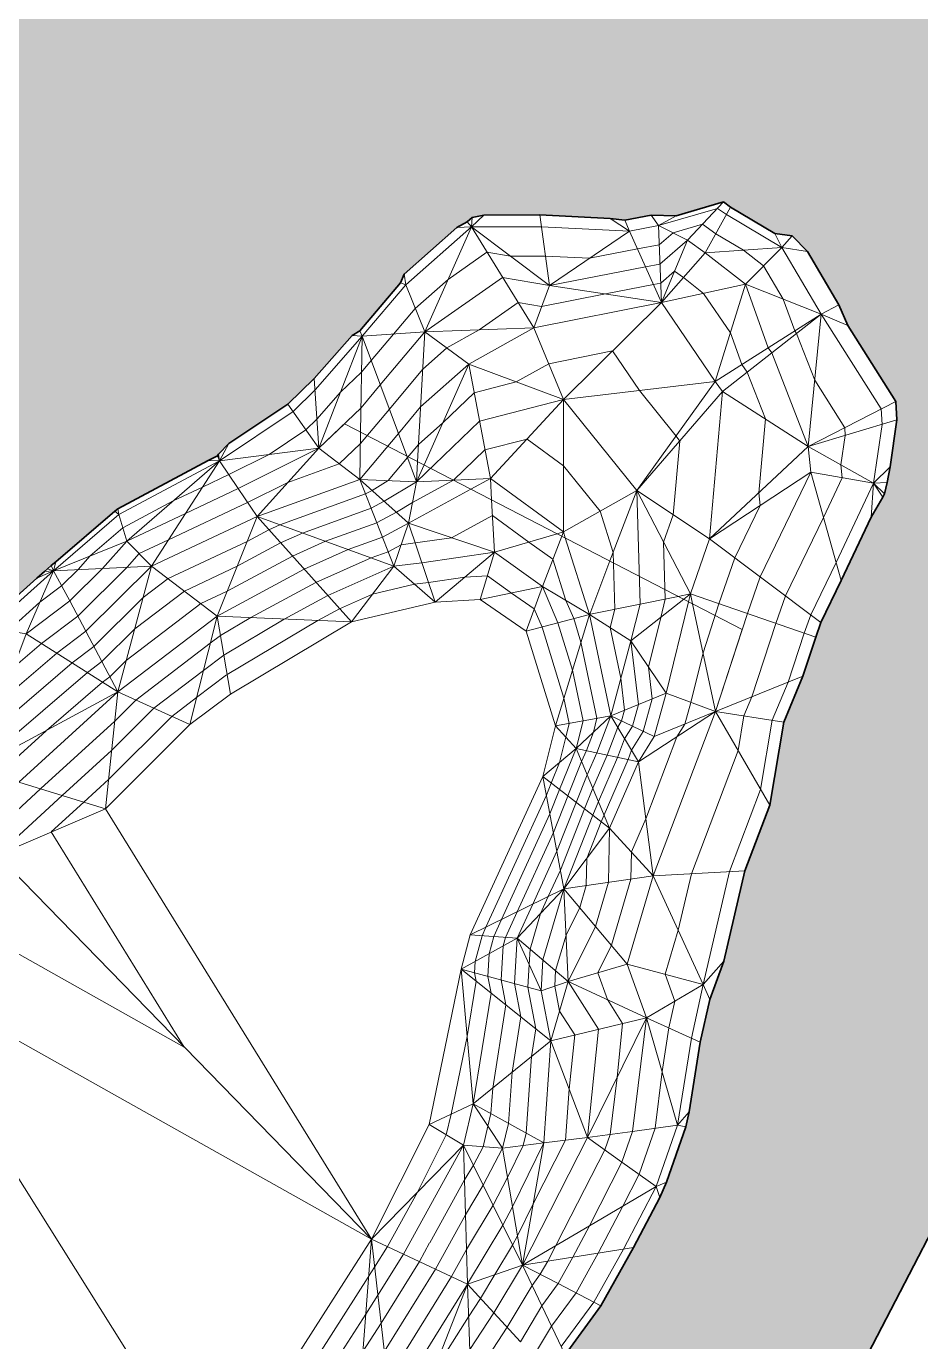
# Model space of a CAD drawing. Header units: millimetres. Extents: x -340184 to 563611, y -309449 to 515683.
# Drawn here: x 195682 to 254531, y 200652 to 287239 of the extents above; entities that cross this region are included whole.
import ezdxf

# ---------------------------------------------------------------- set-up
doc = ezdxf.new("R2010")
doc.units = ezdxf.units.MM
for name, color, linetype, lineweight in [('A-FLOR', 192, 'Continuous', 9), ('C-TOPO', 7, 'Continuous', 9), ('C-TOPO-FOLD', 70, 'Continuous', 9), ('C-TOPO-MAJR', 7, 'Continuous', 35), ('C-TOPO-MINR', 7, 'Continuous', 9), ('C-TOPO-PATT', 8, 'Continuous', 9)]:
    doc.layers.add(name, color=color, linetype=linetype, lineweight=lineweight)

msp = doc.modelspace()

# ---------------------------------------------------------------- hatches: boundary and pattern name
at = {"layer": 'C-TOPO-PATT'}
h = msp.add_hatch(dxfattribs=at)
h.set_pattern_fill('FP_1', color=256, style=0, pattern_type=2)
h.set_pattern_definition([(0, (0, 0), (19050, 19050), [19050, -19050]), (0, (0, 7144), (19050, 19050), [19050, -19050]), (0, (0, 14288), (19050, 19050), [19050, -19050]), (90, (2381, 16669), (-19050, 19050), [19050, -19050]), (90, (9525, 16669), (-19050, 19050), [19050, -19050]), (90, (16669, 16669), (-19050, 19050), [19050, -19050])])
h.paths.add_polyline_path([(-320595, -309449), (-313353, -309449), (-312652, -307152), (-313321, -305814)])
h.paths.add_polyline_path([(-104914, -309449), (-38456, -309449), (-38330, -308602), (-43495, -307485), (-43955, -306061), (-46681, -304784), (-47468, -303096), (-49677, -299688), (-49392, -298645), (-48776, -295630), (-48339, -295389), (-46927, -294995), (-45415, -294450), (-44623, -294331), (-40160, -293800), (-40099, -293743), (-40021, -293724), (-39869, -293764), (-39280, -293651), (-36955, -293701), (-36203, -293498), (-32849, -292426), (-31899, -292214), (-31569, -292102), (-26261, -290449), (-22907, -289114), (-20231, -287917), (-17053, -287017), (-14725, -286087), (-14116, -285937), (-13356, -286181), (-12983, -290743), (-12729, -291007), (-12135, -291461), (-10672, -293925), (-10144, -294494), (-1450, -300444), (-229, -300711), (432, -300951), (1016, -301120), (7996, -303837), (8631, -305193), (9069, -305488), (9665, -305609), (13662, -308355), (14565, -308476), (16302, -309449), (79260, -309449), (80215, -309063), (80622, -309449), (117126, -309449), (119591, -308645), (121200, -309449), (367344, -309449), (391034, -276685), (422276, -249282), (428020, -246457), (431610, -243898), (440487, -229317), (441911, -220785), (441838, -209610), (433280, -168224), (434543, -160563), (436815, -106083), (450578, -67039), (468478, -40108), (480928, -11506), (492756, -3090), (521755, 23790), (528523, 24273), (546288, 55474), (558698, 71403), (559264, 72615), (561191, 78110), (563411, 88063), (563611, 89984), (563575, 117322), (540439, 145632), (503834, 129816), (490907, 132256), (447469, 124752), (414326, 116277), (302732, 91745), (297598, 86312), (259796, 69494), (228961, 88697), (198908, 116294), (222850, 145390), (238311, 155143), (239295, 156835), (246925, 191863), (279806, 255375), (285238, 286976), (292977, 304280), (283351, 316130), (262944, 329049), (234012, 358357), (228396, 403860), (235100, 409042), (238542, 415037), (251366, 441399), (252300, 463716), (251375, 477886), (249719, 484079), (247746, 490012), (239514, 505932), (237904, 508382), (234800, 511847), (231167, 513125), (222481, 514714), (207681, 515683), (122289, 481083), (105687, 466766), (101662, 460935), (75805, 408127), (70204, 378673), (58805, 340789), (31446, 318651), (17909, 299376), (7247, 272826), (10847, 166469), (-769, 131954), (-88114, 83844), (-119641, 108699), (-120649, 141233), (-121286, 144035), (-126955, 154493), (-160165, 198349), (-170633, 238049), (-170857, 257585), (-178048, 276004), (-189851, 278646), (-196113, 278702), (-212304, 268694), (-212871, 268250), (-257662, 208343), (-263778, 192806), (-265420, 187452), (-273672, 149305), (-300062, 129962), (-328175, 113386), (-329184, 111916), (-340184, 92695), (-328056, 66075), (-327706, 65661), (-303516, 58583), (-279750, 48824), (-244706, 47211), (-233820, 38061), (-201595, 14130), (-200839, -24576), (-205130, -33064), (-205553, -34265), (-205627, -44529), (-203639, -53197), (-199094, -58879), (-164480, -90562), (-141662, -85981), (-99846, -84670), (-94863, -101839), (-78259, -139255), (-72783, -160340), (-69423, -164803), (-73009, -206334), (-259156, -279740), (-258814, -281616), (-258876, -281959), (-257887, -285352), (-256939, -290523), (-256692, -291591), (-256865, -292497), (-256736, -293854), (-255339, -303650), (-254430, -306477), (-253709, -309449), (-110927, -309449)])
h.paths.add_polyline_path([(-14349, -302143), (-13841, -302049), (-13674, -302090), (-4198, -301079), (-12224, -295595), (-13473, -295855), (-13786, -295809), (-13992, -295803), (-17443, -296172), (-17598, -296277), (-21133, -297817)])
h.paths.add_polyline_path([(39056, -302040), (38859, -301618), (36999, -300950), (36711, -301120), (36892, -300771), (38752, -301439), (39154, -301182), (39120, -301379), (40660, -301141), (40538, -301366), (39154, -301581)])
h.paths.add_polyline_path([(343176, -300671), (335474, -300370), (332127, -300365), (327481, -300194), (324239, -300246), (322291, -300438), (320088, -300162), (315417, -300385), (306530, -300620), (305655, -300587), (298804, -299917), (297887, -299704), (297505, -299668), (292580, -299299), (288583, -299105), (280826, -298976), (264298, -298309), (264026, -298113), (262558, -297430), (261054, -297729), (260029, -297859), (256520, -297902), (254530, -297815), (250439, -297917), (241298, -297498), (240756, -297522), (238396, -297324), (232882, -297922), (227985, -297088), (226996, -296806), (220850, -296603), (209134, -300015), (205225, -300088), (202011, -299714), (190090, -295272), (181743, -294909), (179132, -295225), (178496, -295224), (177661, -295353), (176530, -295165), (166758, -294267), (158005, -293836), (157472, -294494), (156683, -294499), (156011, -293753), (146101, -293438), (134206, -292858), (130435, -292798), (124812, -292569), (120435, -293081), (119953, -292911), (116989, -292157), (113243, -292053), (100676, -291340), (94617, -291059), (90865, -291462), (89841, -291227), (85355, -290526), (77734, -290095), (75414, -290026), (71899, -289786), (64170, -289002), (62017, -288822), (61230, -288693), (53040, -286400), (47014, -285856), (45832, -286038), (44355, -286144), (43715, -285413), (40831, -282663), (37799, -282590), (36939, -282494), (36758, -281803), (36838, -281597), (36657, -279120), (36683, -278887), (36954, -278640), (38520, -277870), (39261, -277660), (39982, -277281), (41008, -276608), (42422, -274946), (42529, -274553), (42541, -270124), (42400, -269239), (41549, -265974), (41062, -263295), (40191, -260901), (39912, -259698), (38224, -254954), (36709, -252490), (32599, -246205), (31691, -244874), (29648, -241918), (28974, -241481), (24951, -239924), (21228, -239364), (20878, -239151), (20357, -239003), (17667, -238040), (16915, -237662), (15697, -236280), (15328, -235806), (14352, -234829), (11175, -231116), (7415, -228001), (7097, -227813), (4467, -225877), (3577, -225081), (3010, -224313), (1569, -223235), (-709, -220537), (-1026, -220082), (-1306, -219812), (-2558, -218210), (-3505, -217943), (-6504, -216296), (-7541, -215784), (-8701, -214743), (-10175, -211841), (-13474, -209032), (-15567, -206129), (-15741, -205808), (-17824, -201875), (-17962, -201137), (-18710, -197391), (-18694, -197288), (-19045, -196661), (-21506, -193460), (-21966, -193288), (-22850, -192603), (-24440, -192347), (-25981, -191842), (-26852, -191947), (-26985, -191747), (-27454, -191324), (-30096, -190086), (-32058, -187957), (-32583, -186688), (-35026, -184185), (-35479, -183623), (-35817, -182791), (-37611, -179298), (-38036, -178317), (-39042, -177364), (-41569, -175272), (-42692, -173374), (-43018, -172709), (-44073, -170135), (-46788, -165272), (-47445, -163885), (-49964, -156428), (-49186, -153503), (-49240, -152716), (-48364, -150132), (-48264, -145215), (-48096, -144117), (-48270, -138699), (-48344, -138322), (-48640, -132191), (-49328, -129442), (-50226, -124462), (-50542, -123622), (-53158, -119494), (-53563, -118768), (-55321, -116043), (-56891, -113348), (-58185, -110389), (-58880, -109259), (-60023, -107607), (-60141, -107125), (-59822, -102054), (-59841, -101609), (-59916, -101260), (-60622, -94812), (-60930, -93498), (-61928, -87882), (-64164, -85096), (-64671, -84243), (-68445, -80897), (-68667, -80583), (-69197, -79996), (-69439, -78072), (-69392, -77866), (-68227, -75453), (-68982, -73457), (-69194, -71630), (-70288, -65769), (-70451, -62348), (-70757, -59581), (-70829, -57652), (-71159, -56719), (-73027, -51822), (-75479, -48161), (-76001, -47130), (-77336, -44884), (-79897, -40806), (-81678, -39152), (-83065, -37758), (-84536, -37014), (-86191, -35743), (-88018, -33615), (-88510, -33216), (-89125, -32676), (-93431, -28799), (-94542, -28352), (-98552, -26461), (-99354, -26580), (-102650, -26257), (-103704, -26510), (-104855, -26966), (-105319, -27622), (-107588, -29730), (-108569, -31179), (-109688, -32964), (-113768, -38452), (-114851, -40072), (-117720, -42974), (-120417, -45942), (-122362, -47326), (-125872, -49586), (-128042, -50920), (-128990, -51382), (-129675, -51797), (-131438, -52233), (-135786, -55104), (-137359, -55538), (-138099, -56381), (-138632, -57058), (-140816, -58428), (-142413, -59411), (-143862, -60410), (-145432, -61579), (-146101, -61940), (-149194, -63360), (-150921, -63723), (-154874, -64201), (-155262, -64383), (-155923, -64400), (-156766, -63855), (-157771, -63408), (-160097, -61149), (-160655, -60977), (-163600, -59050), (-165139, -58887), (-167687, -57653), (-168321, -56673), (-173359, -52361), (-174020, -50646), (-175759, -46784), (-176401, -44951), (-177644, -41813), (-178940, -38923), (-178619, -37269), (-177848, -35962), (-178068, -33334), (-177054, -32303), (-176879, -31820), (-176801, -31208), (-177096, -29866), (-177210, -29598), (-177269, -29324), (-177170, -25834), (-177084, -25319), (-175275, -19944), (-175025, -19480), (-173657, -17230), (-171796, -14560), (-170694, -12037), (-169517, -9160), (-168265, -6694), (-163747, 2478), (-162453, 4817), (-160190, 8622), (-158867, 10419), (-157762, 12463), (-156778, 15616), (-157545, 19809), (-158308, 21070), (-160529, 24962), (-161913, 26652), (-164115, 28149), (-165057, 29116), (-168041, 31584), (-171428, 33297), (-171877, 33664), (-174768, 35879), (-176615, 37241), (-178843, 38617), (-182461, 41264), (-185157, 42795), (-187956, 44712), (-193123, 47127), (-194710, 47923), (-196472, 48583), (-197023, 48694), (-201428, 49151), (-203142, 49946), (-209231, 51744), (-214485, 53866), (-215188, 54310), (-218955, 58470), (-219500, 58851), (-222005, 60396), (-227231, 66242), (-228658, 67355), (-229953, 67885), (-234234, 71913), (-235307, 72360), (-237561, 73702), (-238999, 74306), (-240039, 75032), (-241982, 75927), (-243179, 76103), (-245429, 76763), (-246767, 76832), (-250500, 77428), (-252988, 77501), (-255849, 77275), (-260567, 77578), (-263443, 76987), (-267156, 75824), (-268423, 75602), (-275992, 74481), (-276904, 74269), (-279464, 74632), (-280214, 74431), (-284171, 73410), (-285688, 73342), (-288528, 73547), (-291219, 74721), (-291978, 74999), (-292996, 75735), (-294749, 76290), (-297786, 77362), (-301810, 77846), (-302605, 78215), (-304030, 80816), (-304320, 81247), (-305859, 82776), (-306338, 83094), (-309103, 86064), (-309329, 86140), (-310407, 86709), (-311012, 87863), (-310775, 88721), (-312832, 95577), (-312952, 96844), (-311386, 99999), (-310050, 103215), (-309859, 103455), (-308929, 104083), (-308371, 104683), (-305208, 107996), (-301666, 111602), (-299813, 113123), (-294853, 116958), (-293970, 117242), (-291491, 117224), (-288411, 120951), (-287636, 121454), (-286851, 122527), (-285620, 123310), (-285352, 123557), (-284600, 123939), (-281488, 124665), (-280371, 125117), (-278396, 126072), (-277748, 126282), (-277170, 126240), (-273944, 127030), (-272623, 127181), (-270789, 127148), (-270490, 127256), (-267071, 127713), (-264619, 128689), (-264152, 128923), (-263564, 129454), (-261763, 129661), (-258869, 130669), (-257906, 130888), (-257105, 131176), (-253882, 132598), (-253342, 133123), (-251425, 134124), (-249955, 135384), (-247734, 138157), (-247348, 138876), (-246863, 139606), (-244736, 143325), (-244444, 144163), (-243522, 149266), (-243191, 149645), (-242969, 149785), (-241873, 151896), (-241246, 153702), (-241158, 154073), (-241033, 154202), (-240855, 155822), (-240867, 156129), (-240947, 157205), (-241080, 157746), (-241545, 158379), (-242169, 159345), (-243333, 160127), (-244329, 161360), (-244826, 161781), (-246569, 165464), (-247308, 167119), (-249313, 170516), (-250117, 171547), (-251120, 173081), (-251935, 173847), (-254793, 178686), (-255209, 179595), (-255439, 179938), (-255526, 182316), (-256941, 184921), (-257025, 185875), (-257224, 187327), (-257411, 187815), (-257380, 188044), (-257123, 188490), (-256899, 188691), (-252620, 193468), (-251896, 193768), (-250780, 194405), (-247119, 196293), (-244865, 198219), (-242985, 199982), (-238693, 205204), (-237579, 206638), (-236943, 208314), (-236323, 210462), (-232605, 217535), (-232463, 217895), (-232273, 218183), (-232407, 221939), (-232289, 222803), (-231914, 223463), (-230392, 224630), (-228810, 226904), (-229505, 228747), (-229448, 229117), (-228679, 230538), (-228183, 231114), (-225067, 232890), (-225678, 236056), (-225657, 236448), (-225515, 236726), (-225313, 236927), (-222366, 237232), (-221847, 237594), (-220898, 237979), (-216614, 238525), (-213218, 241711), (-212639, 242544), (-209939, 244568), (-209578, 245327), (-209369, 245615), (-207374, 246660), (-198203, 247890), (-197759, 248094), (-195959, 247472), (-195759, 246628), (-194712, 245100), (-194699, 243841), (-194303, 241524), (-194171, 240500), (-193974, 236084), (-193715, 235274), (-194107, 230451), (-193939, 228878), (-190369, 222648), (-190171, 222407), (-187982, 217932), (-187241, 215900), (-185227, 213010), (-184385, 211513), (-183898, 210319), (-183619, 207411), (-183259, 206212), (-182986, 204455), (-183079, 201830), (-183215, 199187), (-182890, 195963), (-183089, 194212), (-183049, 193626), (-183320, 191815), (-183809, 188947), (-184108, 186655), (-184222, 182755), (-184555, 180585), (-184225, 179827), (-183851, 176173), (-183680, 173407), (-183601, 173053), (-183287, 166855), (-183179, 165610), (-182992, 160857), (-181775, 157755), (-179459, 152428), (-178178, 151199), (-174878, 148116), (-170387, 144421), (-169500, 143577), (-167357, 141210), (-166332, 140675), (-165011, 140048), (-162680, 138361), (-157226, 136081), (-153973, 134313), (-150423, 132815), (-143411, 128396), (-143059, 127991), (-140201, 125465), (-139513, 122452), (-138956, 121724), (-138740, 121097), (-138076, 116517), (-138084, 115878), (-138228, 114396), (-139079, 112996), (-139085, 107848), (-139300, 104708), (-138794, 99285), (-138687, 98883), (-137725, 96480), (-133223, 91753), (-130865, 90237), (-130543, 89916), (-130250, 89707), (-125872, 86996), (-122866, 84749), (-121761, 83658), (-120001, 81465), (-119284, 80101), (-119049, 79184), (-116651, 76380), (-114667, 73867), (-113514, 72731), (-112349, 71263), (-109116, 69314), (-105812, 67958), (-105385, 67868), (-101158, 66755), (-100147, 66623), (-97428, 66667), (-95801, 66918), (-94198, 66574), (-88440, 66885), (-87181, 67206), (-86174, 67181), (-85583, 67677), (-84496, 67905), (-83290, 68424), (-79705, 69188), (-77682, 70646), (-76742, 71183), (-75252, 71886), (-71741, 73077), (-69907, 73222), (-68979, 73955), (-67817, 74647), (-66042, 75110), (-60988, 75823), (-58778, 75525), (-56161, 75339), (-54602, 75445), (-52852, 75445), (-50106, 74923), (-49567, 73451), (-47982, 70894), (-45758, 67503), (-44581, 66072), (-44625, 65560), (-42388, 60430), (-42384, 60331), (-42246, 60186), (-40996, 57771), (-37932, 54834), (-37316, 54501), (-34577, 53693), (-32125, 52645), (-31090, 52077), (-28360, 50298), (-26381, 48016), (-24761, 45955), (-23688, 44075), (-22122, 42010), (-20495, 40818), (-20478, 40610), (-18771, 37815), (-18028, 37078), (-13461, 31239), (-13037, 31026), (-12738, 30394), (-12232, 29884), (-8815, 27288), (-6707, 23211), (-5956, 22121), (-4967, 21400), (-1159, 19959), (153, 17737), (666, 17450), (2295, 15706), (6076, 16262), (7308, 16293), (8929, 15398), (13663, 13265), (15266, 12812), (22029, 6989), (22943, 6517), (23165, 5757), (23249, 4842), (24498, 855), (24568, -210), (24678, -1119), (24012, -1772), (23886, -2032), (23083, -4687), (23378, -5051), (23331, -5653), (23802, -7031), (24709, -9040), (25381, -11167), (25634, -12194), (27900, -14260), (28472, -14943), (29566, -16253), (33052, -18364), (33742, -18896), (35709, -20340), (36502, -21016), (37660, -24227), (37900, -26227), (37670, -30573), (37713, -30867), (37137, -33417), (37892, -36915), (38006, -38291), (38387, -39562), (38447, -41851), (38789, -44318), (38904, -44766), (39350, -47613), (39577, -48798), (40685, -50316), (40976, -50879), (41823, -53794), (41887, -55269), (42529, -55997), (43769, -57651), (44439, -59372), (44654, -59760), (44933, -60467), (46869, -66382), (47917, -69821), (51274, -78086), (52432, -82269), (52579, -83264), (55058, -90291), (56198, -94497), (57698, -96352), (58641, -97311), (59781, -98934), (63262, -105039), (64104, -105982), (64987, -107217), (65311, -107326), (68051, -109090), (68646, -108794), (71313, -108837), (75882, -107382), (76213, -107332), (76809, -106902), (79291, -104294), (79442, -103997), (79418, -101895), (78959, -99764), (78736, -96904), (77885, -93289), (77194, -91048), (76372, -88061), (76163, -86574), (74914, -84010), (73571, -78814), (73072, -77391), (73003, -74747), (72794, -73909), (71624, -70958), (71369, -70551), (71183, -70101), (70170, -64510), (69613, -63551), (68860, -60399), (67477, -57001), (65910, -51149), (65806, -49172), (65506, -47788), (65320, -47346), (64978, -45644), (63303, -37832), (62786, -33240), (62488, -31777), (61482, -26967), (61685, -24034), (62380, -20162), (62348, -20028), (62193, -18963), (60941, -16161), (60563, -15676), (60119, -13135), (57654, -7651), (56174, -3645), (55954, -3199), (53735, 2837), (52758, 6252), (50286, 8252), (49563, 14719), (49087, 15106), (48584, 15233), (48363, 15356), (48698, 18186), (48791, 19826), (49474, 20851), (52387, 24071), (54546, 29071), (53170, 32101), (48432, 37208), (48193, 38779), (47205, 40376), (47223, 41082), (47306, 41694), (47043, 48679), (46972, 49244), (47015, 49950), (46243, 53939), (44242, 56399), (44034, 57379), (43699, 61130), (41818, 69109), (39536, 75379), (38317, 78042), (38286, 78832), (38103, 81071), (37745, 82828), (37728, 83173), (37474, 83727), (36435, 85823), (36083, 86841), (35413, 87780), (35052, 88588), (33987, 90616), (33707, 90916), (33274, 91488), (31961, 93593), (30381, 94893), (30225, 95392), (31306, 99194), (32277, 101969), (31676, 103295), (31679, 103386), (30064, 107234), (29554, 107868), (29548, 108166), (30184, 110840), (30599, 111748), (31153, 113541), (31048, 114831), (31252, 117752), (32019, 121148), (32515, 123019), (32488, 125163), (33571, 129661), (33699, 130283), (33663, 130626), (34922, 135287), (34873, 136787), (35032, 138689), (35027, 140416), (33446, 145416), (33375, 145807), (33502, 146553), (34395, 149917), (34414, 153475), (34525, 155057), (35423, 163368), (35430, 166293), (35847, 170881), (35964, 173201), (36266, 177120), (39873, 187816), (40286, 192142), (39948, 194236), (39435, 197891), (38444, 201320), (37864, 203921), (35681, 209871), (35238, 212162), (34884, 214372), (34649, 218776), (34669, 222246), (33715, 225790), (33694, 226423), (33406, 230234), (33810, 235547), (33842, 238309), (32661, 244597), (32582, 245218), (32411, 249962), (31890, 254211), (32118, 256874), (32055, 262629), (31892, 266276), (31488, 268582), (31241, 269542), (31383, 270075), (32080, 273593), (30941, 275471), (30176, 277834), (28106, 282567), (27372, 283928), (27339, 284331), (27412, 284951), (28850, 288425), (30007, 289365), (31789, 290721), (33766, 291458), (38888, 295600), (41565, 296369), (49027, 301729), (50609, 302749), (51265, 303289), (54902, 305893), (59744, 310232), (65452, 314093), (67019, 315762), (74800, 321650), (76991, 323428), (78664, 324478), (79906, 326051), (81015, 328485), (83897, 331450), (85566, 334393), (87089, 336498), (90090, 339792), (91322, 340802), (92930, 345053), (94626, 347185), (94877, 349456), (95067, 349961), (95811, 353056), (95992, 354651), (95983, 355183), (96980, 356180), (97745, 359074), (98283, 362696), (98247, 364717), (98806, 368513), (100065, 372669), (100392, 373929), (102587, 377729), (102883, 378159), (103442, 378772), (105615, 380520), (107569, 381591), (110972, 384529), (113516, 386528), (114419, 387544), (116531, 391199), (117944, 392848), (117984, 392986), (122021, 396554), (123104, 397570), (123768, 398055), (128188, 402012), (131362, 404202), (132251, 405812), (132876, 408156), (136184, 413805), (136710, 415850), (137020, 416297), (138842, 418251), (144223, 425191), (144943, 427602), (146069, 429663), (146996, 432516), (147945, 434701), (148282, 435726), (149355, 437651), (149205, 441741), (149301, 442153), (149856, 443999), (150141, 444578), (153760, 450719), (155707, 453337), (157156, 454012), (157931, 454798), (158703, 455173), (161380, 457143), (164452, 459068), (165410, 460177), (169080, 464204), (170487, 466829), (171223, 470537), (171631, 471396), (172635, 473391), (174072, 474315), (173859, 475899), (174239, 476352), (174626, 476588), (176111, 477635), (178587, 477309), (179259, 477471), (179905, 477150), (182434, 473952), (186515, 472733), (189476, 476757), (190372, 476959), (191297, 477521), (192022, 478358), (194838, 482763), (195515, 483580), (198030, 485899), (198263, 486179), (204490, 492312), (205611, 492721), (206338, 493239), (209760, 493223), (211517, 493555), (217296, 492463), (219951, 489879), (220676, 489436), (222002, 487140), (227110, 473317), (227285, 472036), (227299, 470350), (227652, 467769), (229695, 462001), (229850, 460577), (228642, 457829), (223925, 447863), (223794, 447282), (223471, 442586), (222882, 440890), (220676, 435910), (220232, 434816), (219202, 432954), (218868, 431555), (216905, 425378), (216662, 421533), (214520, 416756), (214448, 415591), (213288, 409039), (212706, 407163), (212509, 406787), (207838, 394739), (207435, 393868), (204491, 386869), (202121, 383453), (202015, 383021), (201898, 382069), (198455, 373174), (197952, 368930), (197523, 368258), (197505, 367702), (195825, 363052), (195289, 362131), (192897, 358435), (192629, 358247), (192509, 358040), (189777, 353661), (189669, 352840), (189349, 350756), (184628, 344043), (183529, 340304), (182040, 337644), (181448, 335686), (181035, 330353), (180625, 328869), (178700, 324079), (177423, 321880), (176839, 319574), (174094, 315015), (170821, 309322), (169993, 307516), (168827, 305719), (167221, 303710), (164755, 300502), (163041, 297231), (162459, 295869), (158441, 291767), (158231, 290551), (157524, 288796), (158383, 284086), (159499, 281234), (159594, 280677), (159701, 279727), (159533, 276404), (160494, 275519), (161237, 272369), (161407, 271365), (161524, 270338), (162156, 265737), (162485, 264866), (163214, 261240), (163229, 258811), (163874, 256580), (163860, 254156), (168070, 249502), (168649, 248716), (169187, 248274), (173937, 245325), (175281, 244609), (177180, 243867), (181894, 243114), (182501, 243055), (185188, 243489), (187967, 244519), (188325, 244700), (189347, 245349), (193013, 247899), (197624, 251994), (201698, 255474), (208337, 259064), (209014, 259775), (212890, 262369), (214630, 264065), (217113, 266892), (217633, 267188), (220302, 270342), (220544, 270931), (224003, 273987), (224685, 274360), (225019, 274643), (225786, 274809), (229477, 274823), (234108, 274591), (235073, 274479), (236786, 274802), (238445, 274764), (241555, 275674), (242020, 275343), (244940, 273610), (246074, 273452), (247074, 272407), (249145, 268903), (249734, 267542), (252897, 262548), (252964, 261324), (252333, 257203), (252144, 256454), (252041, 256242), (251266, 254934), (247957, 247998), (247252, 245896), (246781, 244451), (245516, 241443), (244595, 235970), (242959, 231648), (241573, 225702), (240656, 223188), (239983, 220066), (239302, 215783), (239070, 214800), (237813, 211162), (237367, 210142), (235639, 206846), (233495, 203020), (231132, 199792), (230284, 198374), (225678, 191361), (221346, 182219), (220161, 177814), (219081, 172125), (218620, 170742), (217856, 169904), (217251, 169379), (212888, 165326), (211969, 164761), (206134, 162167), (202341, 160392), (201222, 159784), (197145, 156963), (192771, 153247), (188614, 149363), (186461, 145665), (186041, 144351), (183028, 137502), (182239, 133221), (181933, 131826), (183255, 128419), (183695, 127182), (183655, 126883), (185916, 122341), (185884, 121944), (186524, 118483), (186907, 116746), (187703, 115247), (187967, 114671), (189394, 111970), (190167, 109066), (191126, 104601), (191201, 103196), (191281, 102635), (191683, 100201), (191580, 96709), (191571, 94869), (191109, 88331), (191125, 85771), (190618, 83257), (190245, 79955), (189402, 70327), (189329, 68315), (189291, 64048), (188879, 60438), (188986, 59811), (189435, 52171), (189477, 51740), (189821, 50925), (191669, 45708), (192229, 44905), (192981, 43985), (194032, 42239), (194492, 40724), (196607, 32487), (201650, 24999), (204584, 21478), (206833, 19619), (212107, 14528), (212808, 14179), (214885, 11985), (217856, 8473), (218650, 7309), (219072, 6351), (221091, 1361), (223372, -5074), (224098, -6488), (225167, -9189), (227927, -19000), (228226, -19630), (234565, -28605), (236739, -31904), (241564, -39083), (242368, -40552), (251020, -51618), (259777, -56717), (261067, -56990), (266669, -58598), (271087, -54102), (272536, -53614), (276322, -47581), (277125, -45776), (277855, -44817), (282665, -37127), (284548, -31435), (285117, -29202), (285778, -27143), (288811, -16166), (290425, -11062), (294449, -155), (295255, 2485), (296707, 4634), (301113, 11675), (302372, 14225), (303556, 16526), (309542, 19379), (311688, 26845), (312121, 27775), (311646, 34413), (313395, 40991), (312025, 45867), (312288, 48027), (311951, 50610), (311932, 56065), (312754, 59590), (313196, 60737), (312648, 64062), (313219, 66357), (313940, 70123), (313916, 71490), (314276, 72145), (316960, 78001), (317775, 79807), (318485, 81133), (318976, 81916), (319198, 82184), (321946, 86048), (322367, 86418), (324608, 85627), (325414, 85697), (327971, 84978), (328624, 85027), (335534, 84120), (336258, 84222), (337414, 84266), (339180, 84230), (342949, 84884), (348784, 84995), (350624, 85190), (358051, 88352), (358617, 88254), (359370, 88289), (359910, 88247), (367354, 87227), (368596, 87299), (372338, 88155), (375178, 88590), (376167, 88629), (379278, 88556), (380158, 88456), (385509, 87707), (386488, 87153), (391171, 86343), (392028, 86254), (395727, 84928), (396646, 85180), (397094, 85231), (400803, 87893), (410939, 90047), (412781, 90168), (419183, 90231), (424794, 88828), (425880, 88765), (428111, 88367), (429497, 87794), (432083, 84984), (435062, 84777), (445473, 75106), (452139, 78783), (459778, 78783), (463378, 78731), (467825, 76851), (470784, 76759), (484783, 71247), (488776, 68512), (498716, 61006), (499912, 59482), (510745, 51790), (512831, 48425), (512911, 47942), (514515, 46136), (513973, 44821), (514184, 43629), (513757, 42973), (512785, 39677), (511225, 36527), (509949, 35258), (509422, 35081), (504926, 31066), (502443, 28672), (500830, 27844), (491512, 23444), (489564, 22582), (488498, 21889), (483750, 18934), (480357, 17246), (477690, 15037), (474725, 14308), (474514, 13793), (471906, 10412), (471714, 3812), (470274, -1125), (470527, -2285), (470005, -4307), (469580, -8681), (469389, -9641), (469224, -11286), (468664, -19406), (468478, -20656), (465546, -23675), (464586, -28640), (463798, -30483), (463286, -33021), (461939, -34974), (458838, -37596), (454735, -42388), (450334, -48242), (449992, -48857), (449589, -49111), (448967, -49757), (446775, -51725), (445623, -53140), (442839, -56016), (441241, -58661), (438949, -59863), (433929, -62779), (432077, -66765), (429565, -69639), (428102, -71186), (424779, -73333), (423505, -74335), (420807, -75658), (420018, -75992), (418428, -77761), (418187, -78531), (416763, -83656), (418210, -88614), (419113, -90547), (419447, -96400), (419750, -98249), (420174, -100174), (420200, -103035), (420850, -106549), (420829, -107037), (421351, -111472), (421621, -114856), (421470, -116794), (422255, -119861), (422246, -120845), (422739, -123901), (423033, -127667), (423677, -131355), (423660, -133906), (423731, -135685), (423622, -136616), (422126, -140455), (421722, -144917), (422563, -149219), (422451, -150056), (421117, -157417), (421143, -158876), (421453, -161043), (421431, -161269), (418858, -166058), (420645, -171040), (420348, -173248), (419941, -177493), (419411, -179489), (418864, -182277), (418623, -183830), (418379, -186757), (418334, -187601), (418677, -191144), (418916, -192863), (418891, -194213), (418995, -195063), (418623, -197706), (418368, -200395), (417099, -206454), (417351, -207784), (417848, -211592), (417423, -214566), (418001, -219435), (418161, -221316), (418253, -221843), (419070, -224609), (418643, -227483), (418673, -227768), (418223, -229525), (418043, -229766), (414916, -231959), (413717, -232724), (409959, -234630), (408649, -235370), (406253, -237807), (403791, -239865), (401960, -240766), (398829, -243625), (395070, -247431), (394079, -248342), (392015, -251092), (390652, -252425), (387184, -255720), (382992, -260185), (382142, -260820), (380367, -262925), (376123, -265954), (375007, -266853), (371804, -270414), (371336, -270463), (369561, -270913), (369353, -270861), (369253, -270898), (367016, -272388), (366663, -273461), (366352, -273834), (365230, -275307), (363624, -277162), (361921, -278780), (357761, -284536), (356717, -285275), (355297, -286457), (353860, -289120), (349660, -295159), (348784, -296296), (346892, -297407), (345967, -297877), (343628, -300211)])
h.paths.add_polyline_path([(40603, -290879), (39824, -290122), (40840, -290424)])

# ---------------------------------------------------------------- linework, layer by layer
at = {"layer": 'A-FLOR'}
for p, q in [((216618, 261082), (214929, 259466)), ((242789, 247533), (216618, 261082)), ((214929, 259466), (209625, 256807)), ((206156, 255176), (202295, 253358)), ((202295, 253358), (200702, 251557)), ((200702, 251557), (198534, 249410)), ((198534, 249410), (195682, 247253)), ((241028, 242126), (242789, 247533)), ((236939, 231321), (241028, 242126)), ((235573, 214499), (236494, 221976)), ((231652, 206219), (232732, 208279)), ((230677, 204480), (231652, 206219)), ((229603, 203012), (230677, 204480)), ((228191, 200650), (229603, 203012))]:
    msp.add_line(p, q, dxfattribs=at)
at = {"layer": 'C-TOPO', "lineweight": 35}
for p, q in [((238445, 274764), (241555, 275674)), ((241555, 275674), (242020, 275343)), ((224685, 274360), (225019, 274643)), ((225019, 274643), (225786, 274809)), ((225786, 274809), (229477, 274823)), ((229477, 274823), (234108, 274591)), ((234108, 274591), (235073, 274479)), ((235073, 274479), (236786, 274802)), ((236786, 274802), (238445, 274764)), ((242020, 275343), (244940, 273610)), ((220544, 270931), (224003, 273987)), ((224003, 273987), (224685, 274360)), ((244940, 273610), (246074, 273452)), ((246074, 273452), (247074, 272407)), ((247074, 272407), (249145, 268903)), ((217633, 267188), (220302, 270342)), ((220302, 270342), (220544, 270931)), ((249145, 268903), (249734, 267542)), ((214630, 264065), (217113, 266892)), ((217113, 266892), (217633, 267188)), ((249734, 267542), (252897, 262548)), ((212890, 262369), (214630, 264065)), ((209014, 259775), (212890, 262369)), ((252897, 262548), (252964, 261324)), ((252964, 261324), (252513, 258231)), ((208337, 259064), (209014, 259775)), ((207644, 258661), (208263, 258975)), ((208263, 258975), (208337, 259064)), ((201698, 255474), (207644, 258661)), ((252513, 258231), (252333, 257203)), ((252333, 257203), (252144, 256454)), ((252144, 256454), (252041, 256242)), ((201496, 255321), (201698, 255474)), ((252041, 256242), (251266, 254934)), ((197624, 251994), (201496, 255321)), ((246925, 191863), (279806, 255375)), ((251266, 254934), (249292, 250755)), ((197314, 251736), (197624, 251994)), ((196374, 250914), (196878, 251346)), ((196878, 251346), (197083, 251519)), ((197083, 251519), (197314, 251736)), ((193013, 247899), (196374, 250914)), ((249292, 250755), (247957, 247998)), ((247957, 247998), (247622, 247034)), ((247622, 247034), (246781, 244451)), ((246781, 244451), (245516, 241443)), ((245516, 241443), (244595, 235970)), ((244595, 235970), (242959, 231648)), ((242959, 231648), (241573, 225702)), ((241573, 225702), (240656, 223188)), ((240656, 223188), (240031, 220367)), ((240031, 220367), (239302, 215783)), ((239302, 215783), (239070, 214800)), ((239070, 214800), (237813, 211162)), ((237813, 211162), (237367, 210142)), ((237367, 210142), (235639, 206846)), ((235639, 206846), (233495, 203020)), ((233495, 203020), (231132, 199792))]:
    msp.add_line(p, q, dxfattribs=at)
at = {"layer": 'C-TOPO'}
for p, q in [((217679, 260533), (217627, 257411)), ((214929, 259466), (210866, 254971)), ((217627, 257411), (214929, 259466)), ((221355, 257251), (220718, 258960)), ((221355, 257251), (221428, 258592)), ((221355, 257251), (221853, 258372)), ((220839, 254529), (217627, 257411)), ((217627, 257411), (219861, 251704)), ((217627, 257411), (221355, 257251)), ((220839, 254529), (221355, 257251)), ((223803, 257362), (221355, 257251)), ((210866, 254971), (209625, 256807)), ((220839, 254529), (224940, 256774)), ((226493, 252621), (226295, 256072)), ((203928, 251709), (206156, 255176)), ((208235, 248412), (210866, 254971)), ((217068, 248028), (210866, 254971)), ((219861, 251704), (210866, 254971)), ((219861, 251704), (220839, 254529)), ((222591, 249326), (220839, 254529)), ((220839, 254529), (226493, 252621)), ((230620, 253833), (226493, 252621)), ((203928, 251709), (202295, 253358)), ((230918, 253679), (229640, 250356)), ((232742, 248529), (231148, 253560)), ((226493, 252621), (222591, 249326)), ((225552, 249510), (226493, 252621)), ((234081, 252042), (232751, 248553)), ((200702, 251557), (203928, 251709)), ((203928, 251709), (201706, 243424)), ((208235, 248412), (203928, 251709)), ((217068, 248028), (219861, 251704)), ((219861, 251704), (222591, 249326)), ((225552, 249510), (229640, 250356)), ((229640, 250356), (228578, 247417)), ((229640, 250356), (232742, 248529)), ((201706, 243424), (198534, 249410)), ((238582, 249711), (232801, 248541)), ((235459, 246783), (238943, 249524)), ((228578, 247417), (232742, 248529)), ((232742, 248529), (230491, 241184)), ((232742, 248529), (235459, 246783)), ((239261, 249360), (237782, 243341)), ((241028, 242126), (239526, 249223)), ((208235, 248412), (206440, 241269)), ((209115, 243287), (208235, 248412)), ((208235, 248412), (217068, 248028)), ((192329, 238367), (195682, 247253)), ((195682, 247253), (201706, 243424)), ((235459, 246783), (234138, 241856)), ((237782, 243341), (235459, 246783)), ((201706, 243424), (192329, 238367)), ((200887, 235729), (201706, 243424)), ((206440, 241269), (201706, 243424)), ((237782, 243341), (234138, 241856)), ((237782, 243341), (241028, 242126)), ((234138, 241856), (230491, 241184)), ((231852, 239710), (234138, 241856)), ((235962, 238821), (234138, 241856)), ((234138, 241856), (236993, 240487)), ((235962, 238821), (241028, 242126)), ((241028, 242126), (236993, 240487)), ((230491, 241184), (231852, 239710)), ((231852, 239710), (229678, 237850)), ((234062, 234459), (231852, 239710)), ((231852, 239710), (235962, 238821)), ((200887, 235729), (192329, 238367)), ((236939, 231321), (235962, 238821)), ((231057, 230471), (229678, 237850)), ((229678, 237850), (234062, 234459)), ((200887, 235729), (193764, 232683)), ((234062, 234459), (231057, 230471)), ((236939, 231321), (234062, 234459)), ((218386, 207405), (193764, 232683)), ((236939, 231321), (231057, 230471)), ((231057, 230471), (224896, 227433)), ((227990, 227211), (231057, 230471)), ((235220, 225512), (231057, 230471)), ((231057, 230471), (231343, 224365)), ((224294, 225173), (227990, 227211)), ((227990, 227211), (224896, 227433)), ((229566, 223752), (227990, 227211)), ((227990, 227211), (231343, 224365)), ((207950, 191054), (186362, 225395)), ((225095, 216301), (224294, 225173)), ((230191, 220465), (224294, 225173)), ((224294, 225173), (229566, 223752)), ((231343, 224365), (235220, 225512)), ((231343, 224365), (229566, 223752)), ((230191, 220465), (231343, 224365)), ((231343, 224365), (236494, 221976)), ((230191, 220465), (236494, 221976)), ((232615, 214093), (236494, 221976)), ((225095, 216301), (230191, 220465)), ((232615, 214093), (230191, 220465)), ((222184, 214944), (225095, 216301)), ((227018, 213384), (225095, 216301)), ((229724, 213748), (225095, 216301)), ((224451, 213580), (222184, 214944)), ((232615, 214093), (229724, 213748)), ((235573, 214499), (232615, 214093)), ((234875, 212477), (232615, 214093)), ((218386, 207405), (224451, 213580)), ((224701, 204458), (224451, 213580)), ((227018, 213384), (224451, 213580)), ((224451, 213580), (228329, 205696)), ((227018, 213384), (229724, 213748)), ((228329, 205696), (227018, 213384)), ((229724, 213748), (228329, 205696)), ((228329, 205696), (232732, 208279)), ((217264, 192604), (218386, 207405)), ((224701, 204443), (218386, 207405)), ((218386, 207405), (220101, 192634)), ((231652, 206219), (228329, 205696)), ((224711, 204446), (228329, 205696)), ((229603, 203012), (228329, 205696)), ((230677, 204480), (228329, 205696)), ((220101, 192634), (224701, 204443)), ((228191, 200650), (224701, 204443)), ((224701, 204443), (225028, 195821))]:
    msp.add_line(p, q, dxfattribs=at)
at = {"layer": 'C-TOPO-FOLD'}
for p, q in [((239195, 273162), (241555, 275674)), ((224967, 274031), (225786, 274809)), ((224967, 274031), (225019, 274643)), ((230104, 270176), (229477, 274823)), ((235371, 273758), (234108, 274591)), ((237274, 274118), (236786, 274802)), ((237274, 274118), (238445, 274764)), ((242020, 275343), (240358, 272334)), ((224967, 274031), (221894, 267123)), ((224967, 274031), (224003, 273987)), ((224685, 274360), (224967, 274031)), ((224967, 274031), (230104, 270176)), ((224967, 274031), (229070, 267394)), ((230104, 270176), (235371, 273758)), ((235073, 274479), (235371, 273758)), ((235371, 273758), (237471, 269064)), ((237274, 274118), (237471, 269064)), ((239195, 273162), (237274, 274118)), ((237471, 269064), (239195, 273162)), ((245393, 272676), (244940, 273610)), ((245393, 272676), (246074, 273452)), ((237471, 269064), (240358, 272334)), ((245393, 272676), (240358, 272334)), ((242994, 270256), (245393, 272676)), ((247074, 272407), (245393, 272676)), ((220302, 270342), (220643, 270211)), ((220643, 270211), (220544, 270931)), ((221894, 267123), (220643, 270211)), ((230104, 270176), (229070, 267394)), ((237471, 269064), (230104, 270176)), ((237471, 269064), (242994, 270256)), ((242994, 270256), (241017, 263865)), ((247982, 268296), (242994, 270256)), ((231038, 262668), (237471, 269064)), ((247982, 268296), (249145, 268903)), ((247982, 268296), (241017, 263865)), ((241499, 263200), (247982, 268296)), ((247982, 268296), (247131, 259579)), ((249734, 267542), (247982, 268296)), ((214929, 259466), (217783, 266832)), ((217783, 266832), (217113, 266892)), ((217783, 266832), (217633, 267188)), ((217783, 266832), (217679, 260533)), ((217783, 266832), (221894, 267123)), ((220718, 258960), (217783, 266832)), ((221428, 258592), (221894, 267123)), ((229070, 267394), (221894, 267123)), ((224802, 265004), (221894, 267123)), ((231038, 262668), (229070, 267394)), ((221853, 258372), (224802, 265004)), ((226215, 257472), (224802, 265004)), ((231038, 262668), (224802, 265004)), ((214929, 259466), (214630, 264065)), ((241017, 263865), (231038, 262668)), ((235846, 256674), (241017, 263865)), ((212890, 262369), (214929, 259466)), ((226215, 257472), (231038, 262668)), ((231023, 253952), (231038, 262668)), ((241499, 263200), (235846, 256674)), ((247131, 259579), (241499, 263200)), ((247131, 259579), (252897, 262548)), ((252964, 261324), (247131, 259579)), ((208384, 258643), (209014, 259775)), ((208384, 258643), (208263, 258975)), ((208337, 259064), (208384, 258643)), ((208384, 258643), (214929, 259466)), ((240643, 253492), (247131, 259579)), ((251428, 257167), (247131, 259579)), ((202295, 253358), (208384, 258643)), ((206156, 255176), (208384, 258643)), ((207644, 258661), (208384, 258643)), ((209625, 256807), (208384, 258643)), ((252513, 258231), (251428, 257167)), ((226215, 257472), (223803, 257362)), ((224940, 256774), (226215, 257472)), ((226295, 256072), (226215, 257472)), ((247305, 257886), (240643, 253492)), ((249292, 250755), (247305, 257886)), ((247305, 257886), (251428, 257167)), ((251428, 257167), (251266, 254934)), ((252333, 257203), (251428, 257167)), ((252041, 256242), (251428, 257167)), ((251428, 257167), (252144, 256454)), ((231023, 253952), (235846, 256674)), ((235846, 256674), (234081, 252042)), ((240643, 253492), (235846, 256674)), ((235846, 256674), (239388, 249875)), ((201778, 255101), (201698, 255474)), ((201778, 255101), (201496, 255321)), ((201778, 255101), (202295, 253358)), ((231023, 253952), (230620, 253833)), ((231023, 253952), (230918, 253679)), ((231148, 253560), (231023, 253952)), ((202295, 253358), (197476, 251405)), ((240643, 253492), (247957, 247998)), ((197624, 251994), (197476, 251405)), ((197476, 251405), (195682, 247253)), ((196374, 250914), (197476, 251405)), ((197476, 251405), (196878, 251346)), ((197476, 251405), (197083, 251519)), ((197476, 251405), (197314, 251736)), ((197476, 251405), (200702, 251557)), ((198534, 249410), (197476, 251405)), ((239388, 249875), (238582, 249711)), ((238943, 249524), (239388, 249875)), ((239388, 249875), (239261, 249360)), ((239526, 249223), (239388, 249875)), ((239388, 249875), (247622, 247034)), ((193275, 247636), (195682, 247253)), ((246781, 244451), (241028, 242126)), ((241028, 242126), (244595, 235970)), ((245516, 241443), (241028, 242126)), ((242959, 231648), (236939, 231321)), ((240223, 224161), (236939, 231321)), ((235220, 225512), (240223, 224161)), ((240223, 224161), (241573, 225702)), ((240223, 224161), (236494, 221976)), ((240656, 223188), (240223, 224161)), ((240031, 220367), (236494, 221976)), ((236494, 221976), (238531, 214905)), ((238531, 214905), (239302, 215783)), ((238531, 214905), (235573, 214499)), ((239070, 214800), (238531, 214905)), ((237134, 210861), (234875, 212477)), ((232732, 208279), (237134, 210861)), ((237813, 211162), (237134, 210861)), ((237134, 210861), (237367, 210142)), ((235639, 206846), (231652, 206219)), ((233495, 203020), (230677, 204480)), ((231132, 199792), (229603, 203012))]:
    msp.add_line(p, q, dxfattribs=at)
at = {"layer": 'C-TOPO-MAJR', "lineweight": 9}
for p, q in [((241162, 275255), (237274, 274118)), ((241743, 274841), (241162, 275255)), ((245393, 272676), (241743, 274841)), ((224967, 274031), (220643, 270211)), ((229581, 274048), (224967, 274031)), ((235371, 273758), (229581, 274048)), ((237274, 274118), (235371, 273758)), ((239195, 273162), (237372, 271591)), ((240358, 272334), (239195, 273162)), ((242994, 270256), (240358, 272334)), ((247982, 268296), (245393, 272676)), ((236421, 271411), (230104, 270176)), ((237372, 271591), (236421, 271411)), ((220643, 270211), (217783, 266832)), ((227019, 270712), (221894, 267123)), ((230104, 270176), (227019, 270712)), ((244500, 266080), (242994, 270256)), ((237471, 269064), (229070, 267394)), ((241017, 263865), (237471, 269064)), ((251936, 262053), (247982, 268296)), ((217783, 266832), (214680, 263299)), ((221894, 267123), (218974, 263638)), ((229070, 267394), (224802, 265004)), ((244741, 265748), (244500, 266080)), ((224802, 265004), (221625, 262187)), ((247131, 259579), (244741, 265748)), ((214680, 263299), (213230, 261885)), ((218974, 263638), (217705, 262121)), ((241499, 263200), (241017, 263865)), ((231038, 262668), (225508, 261238)), ((235846, 256674), (231038, 262668)), ((240643, 253492), (241499, 263200)), ((213230, 261885), (208384, 258643)), ((217705, 262121), (214929, 259466)), ((221625, 262187), (220165, 260445)), ((251992, 261033), (251936, 262053)), ((225508, 261238), (221355, 257251)), ((251428, 257167), (251992, 261033)), ((220165, 260445), (217627, 257411)), ((214929, 259466), (209625, 256807)), ((247305, 257886), (247131, 259579)), ((208384, 258643), (201778, 255101)), ((217627, 257411), (210866, 254971)), ((221355, 257251), (219233, 255970)), ((231023, 253952), (226215, 257472)), ((243968, 250995), (247305, 257886)), ((248961, 251943), (251428, 257167)), ((209625, 256807), (206156, 255176)), ((236065, 249202), (235846, 256674)), ((218372, 255509), (213864, 253882)), ((219233, 255970), (218372, 255509)), ((201778, 255101), (197476, 251405)), ((210866, 254971), (203928, 251709)), ((206156, 255176), (206156, 255176)), ((213864, 253882), (212416, 253236)), ((220839, 254529), (219117, 253606)), ((212416, 253236), (209551, 251692)), ((219117, 253606), (216863, 252793)), ((239388, 249875), (240643, 253492)), ((216863, 252793), (213967, 251500)), ((226493, 252621), (221715, 251928)), ((229640, 250356), (226493, 252621)), ((197476, 251405), (193275, 247636)), ((203928, 251709), (199591, 247414)), ((200702, 251557), (200702, 251557)), ((209551, 251692), (206082, 250060)), ((213967, 251500), (208235, 248412)), ((219861, 251704), (215518, 249764)), ((221715, 251928), (219861, 251704)), ((247292, 248498), (248961, 251943)), ((230660, 247973), (229640, 250356)), ((243131, 248583), (243968, 250995)), ((198534, 249410), (195682, 247253)), ((206082, 250060), (202817, 247566)), ((215518, 249764), (212652, 248220)), ((225552, 249510), (222591, 249326)), ((228578, 247417), (225552, 249510)), ((222591, 249326), (217068, 248028)), ((234138, 241856), (232742, 248529)), ((235459, 246783), (236065, 249202)), ((241028, 242126), (243131, 248583)), ((208235, 248412), (201706, 243424)), ((212652, 248220), (208675, 245849)), ((217068, 248028), (209115, 243287)), ((231617, 244857), (230660, 247973)), ((246874, 247292), (247292, 248498)), ((199591, 247414), (197690, 245976)), ((202817, 247566), (200648, 245419)), ((230491, 241184), (228578, 247417)), ((235960, 242598), (235459, 246783)), ((245822, 244063), (246874, 247292)), ((197690, 245976), (194005, 242810)), ((200648, 245419), (199698, 244700)), ((208675, 245849), (207337, 244841)), ((199698, 244700), (192329, 238367)), ((207337, 244841), (204073, 242347)), ((232315, 241520), (231617, 244857)), ((201706, 243424), (195182, 237488)), ((236993, 240487), (237782, 243341)), ((244768, 241557), (245822, 244063)), ((209115, 243287), (206440, 241269)), ((235566, 241171), (235960, 242598)), ((204073, 242347), (201296, 239576)), ((233222, 239414), (234138, 241856)), ((206440, 241269), (200887, 235729)), ((229678, 237850), (230491, 241184)), ((231852, 239710), (232315, 241520)), ((235050, 240338), (235566, 241171)), ((244000, 236996), (244768, 241557)), ((234592, 239118), (235050, 240338)), ((235962, 238821), (236993, 240487)), ((201296, 239576), (198034, 236608)), ((230774, 237003), (231852, 239710)), ((232589, 237960), (233222, 239414)), ((233326, 236209), (234592, 239118)), ((234062, 234459), (235962, 238821)), ((224896, 227433), (229678, 237850)), ((231870, 236155), (232589, 237960)), ((198034, 236608), (193764, 232683)), ((230138, 235391), (230774, 237003)), ((241956, 231594), (244000, 236996)), ((200887, 235729), (218386, 207405)), ((230597, 232931), (231870, 236155)), ((232966, 235307), (233326, 236209)), ((226950, 228446), (230138, 235391)), ((231057, 230471), (232966, 235307)), ((233998, 230896), (234062, 234459)), ((229003, 229459), (230597, 232931)), ((235220, 225512), (236939, 231321)), ((240223, 224161), (241956, 231594)), ((229667, 225788), (231057, 230471)), ((233138, 227992), (233998, 230896)), ((227990, 227211), (229003, 229459)), ((226443, 227322), (226950, 228446)), ((231343, 224365), (233138, 227992)), ((224294, 225173), (224896, 227433)), ((226142, 226192), (226443, 227322)), ((227809, 224226), (227990, 227211)), ((226052, 224700), (226142, 226192)), ((218386, 207405), (186362, 225395)), ((222184, 214944), (224294, 225173)), ((229566, 223752), (229667, 225788)), ((236494, 221976), (235220, 225512)), ((226260, 223604), (226052, 224700)), ((233342, 221220), (231343, 224365)), ((225095, 216301), (226260, 223604)), ((228225, 222035), (227809, 224226)), ((230191, 220465), (229566, 223752)), ((239441, 220635), (240223, 224161)), ((227643, 218383), (228225, 222035)), ((235573, 214499), (236494, 221976)), ((232615, 214093), (233342, 221220)), ((229724, 213748), (230191, 220465)), ((238531, 214905), (239441, 220635)), ((227409, 215024), (227643, 218383)), ((224451, 213580), (225095, 216301)), ((218386, 207405), (222184, 214944)), ((227018, 213384), (227409, 215024)), ((237134, 210861), (238531, 214905)), ((228329, 205696), (232615, 214093)), ((234875, 212477), (235573, 214499)), ((220491, 206418), (224451, 213580)), ((225744, 210952), (227018, 213384)), ((227674, 209540), (229724, 213748)), ((232732, 208279), (234875, 212477)), ((224576, 209011), (225744, 210952)), ((234975, 206741), (237134, 210861)), ((227036, 208324), (227674, 209540)), ((222596, 205430), (224576, 209011)), ((224706, 204452), (227036, 208324)), ((232732, 208279), (232732, 208279)), ((207950, 191054), (218386, 207405)), ((218815, 203712), (220491, 206418)), ((233025, 203263), (234975, 206741)), ((219244, 200019), (222596, 205430)), ((226448, 202551), (228329, 205696)), ((219673, 196327), (224701, 204443)), ((229603, 203012), (230677, 204480)), ((230677, 204480), (230677, 204480)), ((218012, 202472), (218815, 203712)), ((230877, 200328), (233025, 203263)), ((211055, 191571), (218012, 202472)), ((224864, 200132), (226446, 202546))]:
    msp.add_line(p, q, dxfattribs=at)
at = {"layer": 'C-TOPO-MINR'}
for p, q in [((238234, 273640), (237323, 272854)), ((240178, 274208), (238234, 273640)), ((241050, 273588), (240178, 274208)), ((237323, 272854), (235896, 272585)), ((242875, 272505), (241050, 273588)), ((225993, 272371), (223431, 270577)), ((227536, 272103), (225993, 272371)), ((229843, 272112), (227536, 272103)), ((232737, 271967), (229843, 272112)), ((235896, 272585), (232737, 271967)), ((244194, 271466), (242875, 272505)), ((238333, 271113), (237422, 270327)), ((238914, 270699), (238333, 271113)), ((245488, 269276), (244194, 271466)), ((223431, 270577), (221269, 268667)), ((236946, 270237), (233787, 269620)), ((237422, 270327), (236946, 270237)), ((240232, 269660), (238914, 270699)), ((233787, 269620), (229587, 268785)), ((242006, 267060), (240232, 269660)), ((221269, 268667), (219839, 266977)), ((228044, 269053), (225482, 267258)), ((229587, 268785), (228044, 269053)), ((246241, 267188), (245488, 269276)), ((219839, 266977), (218379, 265235)), ((225482, 267258), (223348, 266064)), ((242758, 264972), (242006, 267060)), ((246362, 267022), (246241, 267188)), ((247557, 263937), (246362, 267022)), ((223348, 266064), (221760, 264655)), ((234255, 265866), (230054, 265031)), ((236028, 263266), (234255, 265866)), ((218379, 265235), (217744, 264477)), ((230054, 265031), (227920, 263836)), ((243120, 264474), (242758, 264972)), ((217744, 264477), (216356, 263149)), ((221760, 264655), (219569, 262042)), ((244315, 261390), (243120, 264474)), ((227920, 263836), (225155, 263121)), ((238431, 260269), (236028, 263266)), ((249534, 260816), (247557, 263937)), ((216356, 263149), (214804, 261383)), ((225155, 263121), (223079, 261128)), ((219569, 262042), (217666, 259766)), ((214079, 260676), (211656, 259054)), ((214804, 261383), (214079, 260676)), ((223079, 261128), (221490, 259719)), ((243887, 256535), (244315, 261390)), ((249562, 260306), (249534, 260816)), ((217666, 259766), (216278, 258439)), ((228627, 260070), (225862, 259355)), ((231031, 258310), (228627, 260070)), ((238244, 255083), (238673, 259937)), ((238673, 259937), (238431, 260269)), ((249280, 258373), (249562, 260306)), ((211656, 259054), (209005, 257725)), ((221490, 259719), (220760, 258848)), ((225862, 259355), (223792, 257368)), ((216278, 258439), (212897, 257219)), ((220760, 258848), (219491, 257331)), ((233434, 255313), (231031, 258310)), ((249367, 257526), (249280, 258373)), ((209005, 257725), (207270, 256909)), ((212897, 257219), (210245, 255889)), ((219491, 257331), (218430, 256691)), ((223785, 257361), (221097, 255890)), ((248133, 254915), (249367, 257526)), ((207270, 256909), (205340, 256000)), ((218000, 256460), (212365, 254427)), ((218430, 256691), (218000, 256460)), ((243974, 255689), (243887, 256535)), ((205340, 256000), (202036, 254230)), ((210245, 255889), (205042, 253442)), ((221097, 255890), (220036, 255250)), ((242305, 252243), (243974, 255689)), ((220036, 255250), (218761, 254566)), ((226354, 255046), (223666, 253575)), ((228758, 253287), (226354, 255046)), ((234294, 252602), (233434, 255313)), ((237617, 253274), (238244, 255083)), ((245630, 249746), (248133, 254915)), ((202036, 254230), (199886, 252382)), ((211641, 254103), (210208, 253332)), ((212365, 254427), (211641, 254103)), ((218744, 254557), (215363, 253338)), ((205042, 253442), (203112, 252534)), ((210208, 253332), (205005, 250885)), ((215363, 253338), (213192, 252368)), ((220350, 253117), (219489, 252655)), ((221277, 253229), (220350, 253117)), ((223666, 253575), (221277, 253229)), ((230332, 252154), (228758, 253287)), ((237726, 249538), (237617, 253274)), ((199886, 252382), (199089, 251481)), ((203112, 252534), (202315, 251633)), ((213192, 252368), (208893, 250052)), ((218362, 252248), (214742, 250632)), ((219489, 252655), (218362, 252248)), ((231191, 249443), (230332, 252154)), ((234404, 248866), (234294, 252602)), ((241259, 249229), (242305, 252243)), ((199089, 251481), (198005, 250407)), ((202315, 251633), (199062, 248412)), ((198005, 250407), (196579, 249329)), ((205005, 250885), (203372, 249638)), ((214742, 250632), (210444, 248316)), ((221226, 250515), (218465, 249866)), ((222153, 250627), (221226, 250515)), ((224542, 250974), (222153, 250627)), ((226022, 251066), (224542, 250974)), ((227596, 249933), (226022, 251066)), ((203372, 249638), (200120, 246417)), ((208893, 250052), (207159, 249236)), ((218465, 249866), (216293, 248896)), ((229109, 248887), (227596, 249933)), ((231701, 248251), (231191, 249443)), ((237424, 248329), (237726, 249538)), ((245002, 247938), (245630, 249746)), ((196579, 249329), (194478, 247444)), ((207159, 249236), (202261, 245495)), ((216293, 248896), (214860, 248124)), ((229619, 247695), (229109, 248887)), ((234101, 247656), (234404, 248866)), ((240208, 246000), (241259, 249229)), ((199062, 248412), (196686, 246614)), ((210444, 248316), (208455, 247131)), ((214860, 248124), (208895, 244568)), ((231054, 243020), (229619, 247695)), ((232179, 246693), (231701, 248251)), ((234799, 244319), (234101, 247656)), ((236621, 245062), (237424, 248329)), ((243425, 243095), (245002, 247938)), ((208455, 247131), (207786, 246626)), ((196686, 246614), (194843, 245031)), ((200120, 246417), (198694, 245338)), ((207786, 246626), (202889, 242885)), ((233227, 241688), (232179, 246693)), ((239405, 242734), (240208, 246000)), ((198694, 245338), (193167, 240588)), ((202261, 245495), (201177, 244422)), ((236871, 242970), (236622, 245053)), ((201177, 244422), (200702, 244062)), ((208864, 244544), (206889, 243055)), ((235049, 242227), (234799, 244319)), ((200702, 244062), (197017, 240895)), ((202889, 242885), (201501, 241500)), ((206889, 243055), (205256, 241808)), ((231403, 241352), (231054, 243020)), ((236280, 240829), (236871, 242970)), ((239011, 241307), (239405, 242734)), ((242898, 241841), (243425, 243095)), ((205256, 241808), (201092, 237653)), ((232995, 240783), (233227, 241688)), ((234852, 241514), (235049, 242227)), ((242514, 239561), (242898, 241841)), ((196990, 240871), (193755, 237927)), ((201501, 241500), (196626, 237064)), ((231172, 240447), (231403, 241352)), ((232537, 239562), (232995, 240783)), ((233907, 239266), (234594, 241097)), ((234594, 241097), (234852, 241514)), ((235506, 239580), (236280, 240829)), ((238495, 240474), (239011, 241307)), ((230765, 238780), (231172, 240447)), ((236450, 235071), (238495, 240474)), ((232221, 238835), (232537, 239562)), ((232957, 237085), (233907, 239266)), ((235277, 238969), (235506, 239580)), ((239447, 231457), (242514, 239561)), ((230226, 237426), (230765, 238780)), ((231322, 236579), (232221, 238835)), ((233694, 235334), (235277, 238969)), ((201092, 237653), (199461, 236169)), ((229908, 236621), (230226, 237426)), ((196608, 237048), (193405, 234104)), ((225923, 227940), (229908, 236621)), ((230367, 234161), (231317, 236566)), ((232418, 235731), (232957, 237085)), ((199461, 236169), (197326, 234206)), ((230827, 231701), (232418, 235731)), ((232559, 232465), (233514, 234883)), ((233514, 234883), (233694, 235334)), ((235501, 232890), (236450, 235071)), ((197326, 234206), (206075, 220044)), ((227976, 228952), (230367, 234161)), ((232527, 230684), (232559, 232465)), ((235468, 231109), (235501, 232890)), ((230030, 229965), (230827, 231701)), ((238581, 227741), (239447, 231457)), ((232097, 229231), (232527, 230684)), ((234179, 226752), (235468, 231109)), ((229524, 228841), (230030, 229965)), ((206075, 220044), (190063, 229039)), ((227217, 227267), (227976, 228952)), ((228829, 226500), (229524, 228841)), ((231200, 227418), (232097, 229231)), ((225670, 227378), (225923, 227940)), ((237721, 224837), (238581, 227741)), ((225218, 225683), (225670, 227378)), ((227066, 226702), (227217, 227267)), ((230505, 225076), (231200, 227418)), ((226930, 224463), (227066, 226702)), ((228778, 225482), (228829, 226500)), ((233282, 224938), (234179, 226752)), ((225173, 224937), (225218, 225683)), ((228687, 223989), (228778, 225482)), ((224695, 220737), (225277, 224389)), ((225277, 224389), (225173, 224937)), ((227243, 222819), (226930, 224463)), ((230455, 224059), (230505, 225076)), ((233919, 223170), (233282, 224938)), ((238358, 223069), (237721, 224837)), ((229208, 221250), (228687, 223989)), ((230767, 222415), (230455, 224059)), ((226369, 217342), (227243, 222819)), ((234918, 221598), (233919, 223170)), ((237968, 221305), (238358, 223069)), ((231767, 220843), (230767, 222415)), ((228917, 219424), (229208, 221250)), ((231403, 217279), (231767, 220843)), ((234555, 218034), (234918, 221598)), ((237512, 218440), (237968, 221305)), ((223639, 215622), (224695, 220737)), ((228566, 214386), (228917, 219424)), ((237052, 214702), (237512, 218440)), ((226252, 215663), (226369, 217342)), ((234094, 214296), (234555, 218034)), ((231170, 213921), (231403, 217279)), ((223317, 214262), (223639, 215622)), ((226057, 214843), (226252, 215663)), ((225735, 213482), (226057, 214843)), ((221419, 210493), (223317, 214262)), ((228371, 213566), (228566, 214386)), ((229026, 209722), (231170, 213921)), ((233745, 213285), (234094, 214296)), ((236005, 211669), (237052, 214702)), ((225097, 212266), (225735, 213482)), ((227346, 211462), (228371, 213566)), ((230614, 207151), (233745, 213285)), ((224513, 211296), (225097, 212266)), ((222226, 207158), (224513, 211296)), ((226390, 209638), (227346, 211462)), ((234933, 209570), (236005, 211669)), ((219439, 206912), (221419, 210493)), ((224638, 206727), (226390, 209638)), ((228002, 207618), (229026, 209722)), ((233313, 206480), (234933, 209570)), ((221544, 205924), (222222, 207151)), ((226515, 205070), (227683, 207010)), ((227683, 207010), (228002, 207618)), ((229991, 205958), (230531, 206988)), ((230531, 206988), (230603, 207129)), ((218601, 205559), (219439, 206912)), ((223649, 204937), (224638, 206727)), ((231851, 203872), (233313, 206480)), ((218199, 204938), (218601, 205559)), ((219029, 201866), (221544, 205924)), ((229503, 205088), (229991, 205958)), ((209503, 191312), (218180, 204908)), ((219458, 198173), (223649, 204937)), ((225577, 203501), (226515, 205070)), ((227320, 201600), (228966, 204354)), ((228966, 204354), (229503, 205088)), ((224783, 202288), (225573, 203495)), ((230240, 201670), (231851, 203872)), ((217825, 200005), (219029, 201866)), ((222401, 198538), (224783, 202288)), ((224946, 197977), (227318, 201598)), ((229063, 199702), (230240, 201670))]:
    msp.add_line(p, q, dxfattribs=at)

doc.saveas('drawing.dxf')
